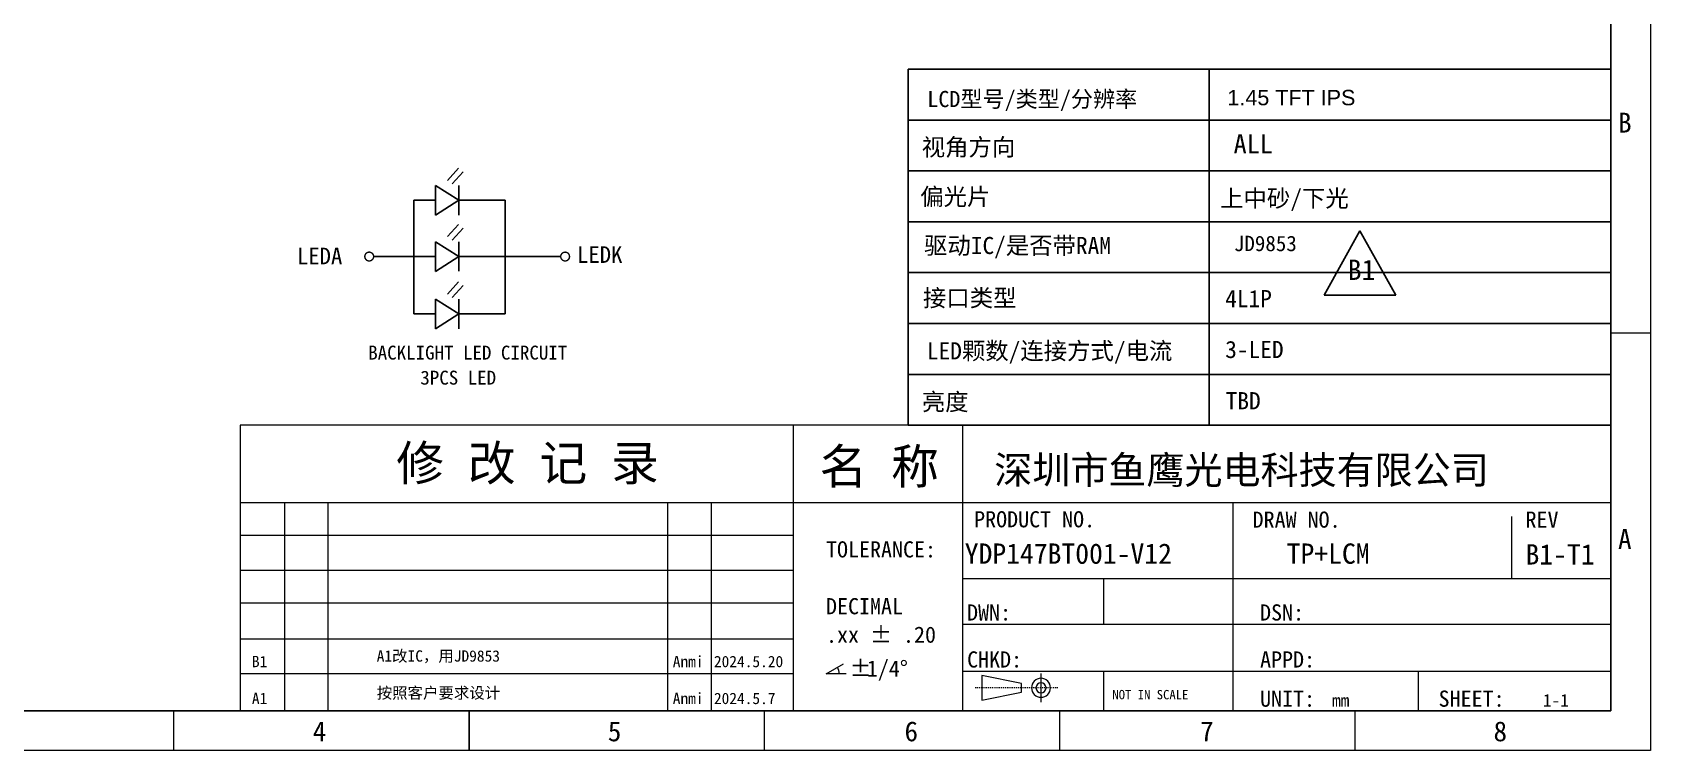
# Model space of a CAD drawing. Header units: inches. Extents: x 153 to 1143, y -4327 to -277.
# Drawn here: x 969.2 to 1143.3, y -456.7 to -379.5 of the extents above; entities that cross this region are included whole.
import ezdxf
from ezdxf.enums import TextEntityAlignment as Align

# ---------------------------------------------------------------- set-up
doc = ezdxf.new("R2010")
doc.units = ezdxf.units.IN
doc.header["$MEASUREMENT"] = 0
doc.linetypes.add('CENTER', pattern=[0.6, 0.375, -0.075, 0.075, -0.075])
for name, color, linetype in [('dim', 4, 'Continuous'), ('dimension', 3, 'Continuous'), ('需修改处', 1, 'Continuous')]:
    doc.layers.add(name, color=color, linetype=linetype)
doc.styles.add('宋', font='SimSun.ttf', dxfattribs={"height": 2})
doc.styles.add('宋体', font='SimSun.ttf')
doc.styles.add('汉字', font='SimSun.ttf')

msp = doc.modelspace()

# ---------------------------------------------------------------- linework, layer by layer
at = {"lineweight": 0}
for p, q in [((1143.262, -277.021), (1143.262, -456.739)), ((1138.983, -281.3), (1138.983, -452.46)), ((1138.983, -452.46), (1138.983, -281.3)), ((1138.983, -445.955), (1138.983, -410.92)), ((1138.983, -411.809), (1143.262, -411.809)), ((1138.983, -421.743), (991.523, -421.743)), ((1138.983, -452.46), (1138.983, -421.743)), ((991.523, -430.061), (1138.983, -430.061)), ((1098.346, -452.46), (1098.346, -430.061)), ((1128.348, -438.272), (1128.348, -431.572)), ((1143.262, -432.741), (1143.262, -445.955)), ((1143.262, -435.912), (1143.262, -445.955)), ((1143.262, -435.912), (1143.262, -445.955)), ((1138.983, -438.272), (1069.24, -438.272)), ((1075.588, -449.514), (1071.326, -448.647)), ((1071.326, -448.647), (1071.326, -451.321)), ((1077.68, -451.529), (1077.68, -448.439)), ((1071.326, -451.321), (1075.588, -450.454)), ((1075.588, -450.454), (1075.588, -449.514)), ((1138.983, -452.46), (878.508, -452.46)), ((1138.983, -452.46), (878.508, -452.46)), ((878.508, -452.46), (1138.983, -452.46)), ((878.508, -452.46), (1138.983, -452.46)), ((928.725, -452.46), (1007.848, -452.46)), ((984.405, -456.739), (984.405, -452.46)), ((1016.176, -456.739), (1016.176, -452.46)), ((1016.176, -452.46), (1016.176, -456.739)), ((1016.176, -452.603), (1016.176, -454.036)), ((1041.56, -452.46), (1138.983, -452.46)), ((1041.56, -452.46), (1069.24, -452.46)), ((1047.948, -456.739), (1047.948, -452.46)), ((1066.347, -452.46), (1138.983, -452.46)), ((1138.983, -452.46), (1069.24, -452.46)), ((1079.719, -456.739), (1079.719, -452.46)), ((1111.491, -456.739), (1111.491, -452.46)), ((1016.176, -454.036), (1016.176, -456.739)), ((1143.262, -456.739), (874.229, -456.739))]:
    msp.add_line(p, q, dxfattribs=at)
for p, q in [((1138.983, -380.72), (1138.983, -421.743)), ((1138.983, -383.455), (1063.404, -383.455)), ((1063.404, -383.455), (1063.404, -421.743)), ((1095.756, -421.743), (1095.756, -383.455)), ((1138.983, -388.924), (1063.404, -388.924)), ((1138.983, -394.394), (1063.404, -394.394)), ((1138.983, -399.864), (1063.404, -399.864)), ((1108.142, -407.758), (1111.991, -400.825)), ((1111.991, -400.825), (1115.839, -407.758)), ((1138.983, -405.334), (1063.404, -405.334)), ((1138.983, -410.803), (1063.404, -410.803)), ((1138.983, -416.273), (1063.404, -416.273)), ((1138.983, -421.743), (1063.404, -421.743)), ((1138.983, -421.743), (1076, -421.743))]:
    msp.add_line(p, q)
at = {"color": 4, "lineweight": -3}
for p, q in [((1013.841, -395.414), (1015.024, -394.114)), ((1014.323, -395.791), (1015.506, -394.491)), ((1014.323, -395.791), (1015.506, -394.491)), ((1012.525, -395.961), (1012.525, -399.151)), ((1012.525, -395.961), (1015.06, -397.556)), ((1015.06, -399.14), (1015.06, -395.971)), ((1012.525, -397.556), (1010.218, -397.556)), ((1010.218, -397.556), (1010.218, -404.055)), ((1012.525, -399.151), (1015.06, -397.556)), ((1020.044, -397.556), (1015.06, -397.556)), ((1020.044, -397.556), (1020.044, -409.78)), ((1013.841, -401.466), (1015.024, -400.166)), ((1012.525, -402.013), (1012.525, -405.203)), ((1012.525, -402.013), (1015.06, -403.608)), ((1014.323, -401.843), (1015.506, -400.543)), ((1014.323, -401.843), (1015.506, -400.543)), ((1015.06, -405.192), (1015.06, -402.023)), ((1010.218, -403.608), (1005.882, -403.608)), ((1012.525, -403.608), (1010.218, -403.608)), ((1010.218, -403.608), (1010.218, -409.78)), ((1012.525, -405.203), (1015.06, -403.608)), ((1017.603, -403.608), (1015.06, -403.608)), ((1017.603, -403.608), (1026.013, -403.608)), ((1013.841, -407.638), (1015.024, -406.338)), ((1014.323, -408.015), (1015.506, -406.715)), ((1012.525, -408.185), (1012.525, -411.374)), ((1012.525, -408.185), (1015.06, -409.78)), ((1015.06, -411.364), (1015.06, -408.195)), ((1012.525, -409.78), (1010.218, -409.78)), ((1012.525, -411.374), (1015.06, -409.78)), ((1020.044, -409.78), (1015.06, -409.78))]:
    msp.add_line(p, q, dxfattribs=at)
at = {"linetype": 'ByBlock', "lineweight": 0}
for p, q in [((991.523, -421.743), (991.523, -452.46)), ((1051.008, -421.743), (1051.008, -452.46)), ((1069.24, -421.743), (1069.24, -452.46)), ((996.28, -430.061), (996.28, -452.46)), ((1000.97, -430.061), (1000.97, -452.46)), ((1037.492, -430.061), (1037.492, -452.46)), ((1042.206, -430.061), (1042.206, -452.46)), ((1051.008, -433.622), (991.523, -433.622)), ((1051.008, -437.386), (991.523, -437.386)), ((1084.414, -438.272), (1084.414, -443.191)), ((1051.008, -440.882), (991.523, -440.882)), ((1138.983, -443.191), (1069.24, -443.191)), ((1051.008, -444.769), (991.523, -444.769)), ((1051.008, -444.769), (991.523, -444.769)), ((1051.008, -448.491), (991.523, -448.491)), ((1138.983, -448.245), (1069.24, -448.245)), ((1084.414, -448.245), (1084.414, -452.46)), ((1118.265, -448.245), (1118.265, -452.46))]:
    msp.add_line(p, q, dxfattribs=at)
at = {"linetype": 'CENTER', "lineweight": 0, "ltscale": 0.1}
msp.add_line((1079.494, -449.984), (1070.574, -449.984), dxfattribs=at)
msp.add_lwpolyline([(1063.404, -383.455), (1138.983, -383.455), (1138.983, -421.743), (1063.404, -421.743)], close=True)
at = {"color": 4, "lineweight": -3, "const_width": 0.149}
for points in [[(1004.935, -403.605, 1), (1005.882, -403.605, 1)], [(1026.013, -403.608, 1), (1026.96, -403.608, 1)]]:
    msp.add_lwpolyline(points, format="xyb", close=True, dxfattribs=at)
msp.add_lwpolyline([(1115.839, -407.758), (1108.142, -407.758)])
at = {"lineweight": 0}
msp.add_lwpolyline([(1056.73, -448.486), (1054.552, -448.486), (1056.432, -447.4)], dxfattribs=at)
msp.add_lwpolyline([(1055.972, -448.486, 0.1316525), (1055.782, -447.775)], format="xyb", dxfattribs=at)
for radius, start, end in [(1.022, 0, 180), (1.022, 180, 0), (0.54, 0, 180), (0.54, 180, 0)]:
    msp.add_arc((1077.68, -449.984), radius, start, end, dxfattribs=at)

# ---------------------------------------------------------------- texts
at = {"color": 0, "linetype": 'Continuous', "style": '宋体'}
for s, height, rotation, p in [('LCD型号/类型/分辨率', 1.74345, 359.99988, (1076.738, -387.539)), ('视角方向', 1.8449, 359.99988, (1069.882, -392.761)), ('偏光片', 1.8449, 0.00012, (1068.46, -398.086)), ('驱动IC/是否带RAM', 1.84492, 0.00012, (1075.151, -403.34)), ('接口类型', 1.8449, 359.99988, (1070.011, -408.979)), ('LED颗数/连接方式/电流', 1.84492, 0.00012, (1078.606, -414.67)), ('亮度', 1.8449, 0.00024, (1067.378, -420.152))]:
    msp.add_text(s, height=height, rotation=rotation, dxfattribs=at).set_placement(p, align=Align.CENTER)
at = {"lineweight": 0, "style": '宋体'}
for s, height, p in [('B', 2.139, (1139.763, -390.277)), ('PRODUCT NO.', 1.73911, (1070.486, -432.728)), ('DRAW NO.', 1.7391, (1100.443, -432.766)), ('REV', 1.7391, (1129.804, -432.766)), ('A', 2.139, (1139.758, -435.056)), ('TOLERANCE:', 1.7391, (1054.552, -435.967)), ('DECIMAL', 1.7391, (1054.552, -442.077)), ('DWN:', 1.7391, (1069.728, -442.748)), ('DSN:', 1.7391, (1101.248, -442.748)), ('.xx %%p .20', 1.73911, (1054.552, -445.137)), ('%%p ', 1.7391, (1057.079, -448.748)), ('1/4%%D', 1.7391, (1058.941, -448.782)), ('CHKD:', 1.7391, (1069.728, -447.802)), ('APPD:', 1.7391, (1101.248, -447.802)), ('UNIT:', 1.7391, (1101.248, -452.019)), ('SHEET:', 1.7391, (1120.45, -452.019)), ('1-1', 1.3692, (1131.679, -452.019)), ('mm', 1.3692, (1108.986, -452.019)), ('4', 2.139, (999.338, -455.734)), ('5', 2.139, (1031.079, -455.734)), ('6', 2.139, (1062.998, -455.734)), ('7', 2.139, (1094.799, -455.734)), ('8', 2.139, (1126.36, -455.734))]:
    msp.add_text(s, height=height, dxfattribs=at).set_placement(p)
at = {"color": 4, "lineweight": -3, "style": '汉字'}
for s, p in [('LEDA', (997.637, -404.441, 0.002)), ('LEDK', (1027.769, -404.289, 0.002))]:
    msp.add_text(s, height=1.7939, dxfattribs=at).set_placement(p)
at = {"linetype": 'ByBlock', "lineweight": 0, "style": '宋体'}
for s, p in [('修 改 记 录', (1008.321, -427.697)), ('名 称', (1053.859, -428.057))]:
    msp.add_text(s, height=3.7674, dxfattribs=at).set_placement(p)
at = {"color": 7, "linetype": 'ByBlock', "lineweight": 0, "style": '宋体'}
msp.add_text('深圳市鱼鹰光电科技有限公司', height=3, dxfattribs=at).set_placement((1072.653, -428.057))
at = {"linetype": 'ByBlock', "lineweight": 0, "insert": (1085.357, -450.214), "char_height": 1.00214, "width": 11.42153, "attachment_point": 1, "style": '宋体'}
msp.add_mtext('NOT IN SCALE', dxfattribs=at)
at = {"color": 1, "style": '宋体'}
for tag, p in [('上中砂/下光', (1096.942, -398.269)), ('TBD', (1097.546, -420.035))]:
    msp.add_attdef(tag, p, '', height=1.846, dxfattribs=at)
for tag, p in [('4L1P', (1097.496, -409.05)), ('3-LED', (1097.496, -414.52))]:
    msp.add_attdef(tag, p, '', height=1.846, rotation=0, dxfattribs=at)
at = {"layer": 'dim', "color": 1, "attachment_point": 1, "style": '宋'}
for s, insert, char_height, width in [('{\\fArial|b0|i0|c162|p32;1.\\fArial|b0|i0|c0|p32;45\\fArial|b0|i0|c162|p32; TFT \\fArial|b0|i0|c0|p32;IPS}', (1097.734, -385.681), 1.65749, 44.55347), ('ALL', (1098.397, -390.446), 2.0719, 40.58602)]:
    msp.add_mtext(s, dxfattribs=dict(at, insert=insert, char_height=char_height, width=width))
at = {"layer": 'dim', "color": 6, "insert": (1098.432, -401.368), "char_height": 1.6575, "width": 44.55347, "attachment_point": 1, "style": '宋'}
msp.add_mtext('JD9853', dxfattribs=at)
at = {"layer": 'dimension', "color": 3, "lineweight": 0, "style": '宋体'}
for s, height, p in [('BACKLIGHT LED CIRCUIT', 1.49874, (1005.304, -414.688)), ('3PCS LED', 1.4987, (1010.908, -417.38))]:
    msp.add_text(s, height=height, dxfattribs=at).set_placement(p)
at = {"layer": '需修改处', "color": 6, "linetype": 'ByBlock', "lineweight": 0, "style": '宋体'}
for s, height, p in [('B1', 2.1845, (1110.68, -406.122)), ('TP+LCM', 2.1845, (1104.112, -436.645)), ('B1-T1', 2.1845, (1129.804, -436.725)), ('B1', 1.2171, (992.79, -447.765)), ('A1改IC，用JD9853', 1.21711, (1006.218, -447.169)), ('Anmi', 1.2171, (1038.066, -447.765)), ('2024.5.20', 1.2171, (1042.493, -447.765))]:
    msp.add_text(s, height=height, dxfattribs=at).set_placement(p)
at = {"layer": '需修改处', "color": 6, "linetype": 'ByBlock', "lineweight": 0, "true_color": 0xff00ff, "style": '宋体'}
msp.add_text('YDP147BT001-V12', height=2.18453, dxfattribs=at).set_placement((1069.476, -436.645))
at = {"layer": '需修改处', "linetype": 'ByBlock', "lineweight": 0, "style": '宋体'}
for s, p in [('A1', (992.79, -451.733)), ('按照客户要求设计', (1006.218, -451.137)), ('Anmi', (1038.066, -451.733)), ('2024.5.7', (1042.493, -451.733))]:
    msp.add_text(s, height=1.2171, dxfattribs=at).set_placement(p)

doc.saveas('drawing.dxf')
